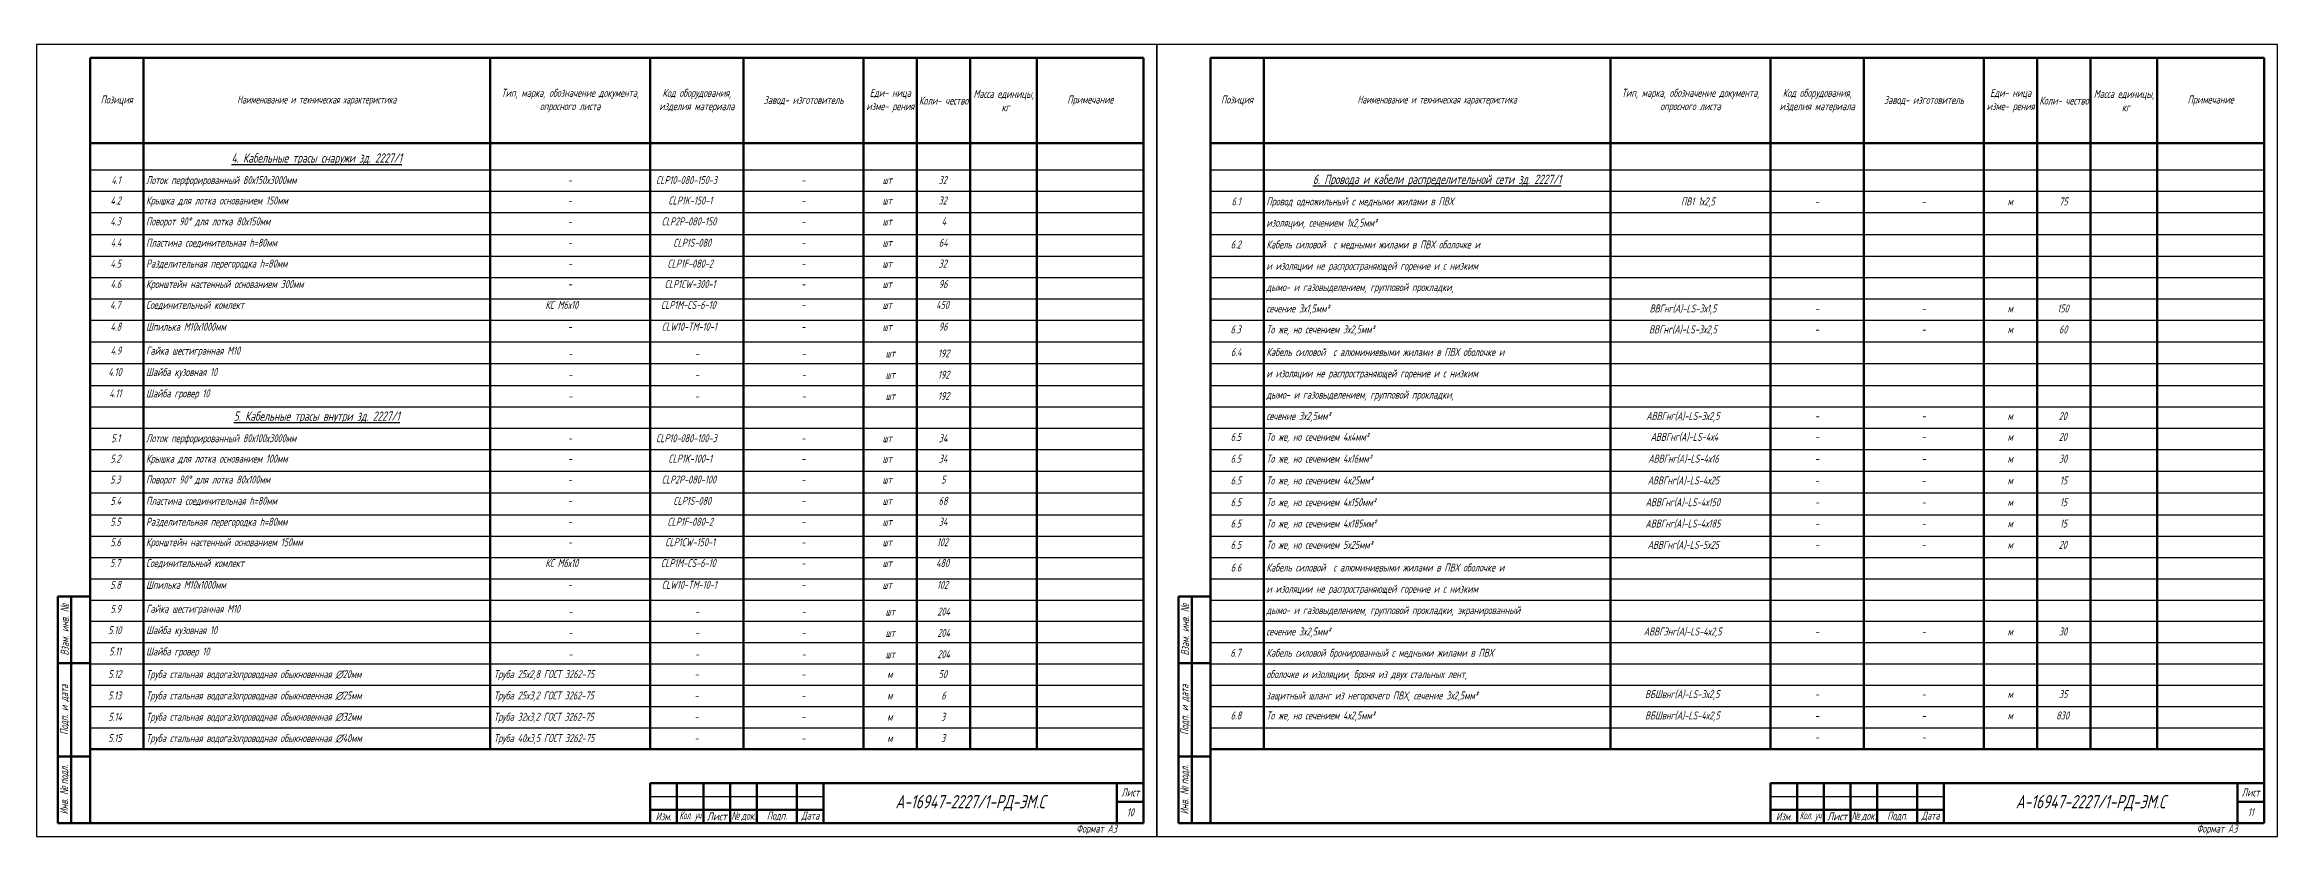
# Model space of a CAD drawing. Header units: millimetres. Extents: x 6735 to 13224, y -12144 to -9633.
# Drawn here: x 10518 to 11355, y -10774 to -10477 of the extents above; entities that cross this region are included whole.
import ezdxf

# ---------------------------------------------------------------- set-up
doc = ezdxf.new("R2010")
doc.units = ezdxf.units.MM
for name, color, linetype, lineweight in [('Рамка толстая', 7, 'Continuous', 60), ('Рамка тонкая', 5, 'Continuous', 25), ('Спецификация', 9, 'Continuous', 25), ('Текст', 2, 'Continuous', 25), ('Штампы', 252, 'Continuous', 25)]:
    doc.layers.add(name, color=color, linetype=linetype, lineweight=lineweight)
doc.styles.add('Simplex', font='simplex.shx', dxfattribs={"width": 0.7, "oblique": 15})

# ---------------------------------------------------------------- blocks, each defined once
blk = doc.blocks.new('A$C64336E77')
at = {"layer": 'Рамка толстая'}
for p, q in [((20, 5), (20, 292)), ((20, 292), (415, 292)), ((415, 292), (415, 5)), ((20, 5), (415, 5))]:
    blk.add_line(p, q, dxfattribs=at)
at = {"layer": 'Рамка тонкая'}
for p, q in [((0, 297), (0, 0)), ((420, 297), (0, 297)), ((420, 0), (420, 297)), ((0, 0), (420, 0))]:
    blk.add_line(p, q, dxfattribs=at)

msp = doc.modelspace()

# ---------------------------------------------------------------- linework, layer by layer
at = {"layer": 'Спецификация', "lineweight": 60}
for p, q in [((10535.10387, -10482.35746), (10930.10387, -10482.35746)), ((10535.10387, -10482.35746), (10535.10387, -10741.69079)), ((10555.10387, -10482.35746), (10555.10387, -10741.69079)), ((10685.10387, -10482.35746), (10685.10387, -10741.69079)), ((10745.10387, -10482.35746), (10745.10387, -10741.69079)), ((10780.10387, -10482.35746), (10780.10387, -10741.69079)), ((10825.10387, -10482.35746), (10825.10387, -10741.69079)), ((10845.10387, -10482.35746), (10845.10387, -10741.69079)), ((10865.10387, -10482.35746), (10865.10387, -10741.69079)), ((10890.10387, -10482.35746), (10890.10387, -10741.69079)), ((10930.10387, -10482.35746), (10930.10387, -10741.69079)), ((10955.10387, -10482.35746), (11350.10387, -10482.35746)), ((10955.10387, -10482.35746), (10955.10387, -10741.69079)), ((10975.10387, -10482.35746), (10975.10387, -10741.69079)), ((11105.10387, -10482.35746), (11105.10387, -10741.69079)), ((11165.10387, -10482.35746), (11165.10387, -10741.69079)), ((11200.10387, -10482.35746), (11200.10387, -10741.69079)), ((11245.10387, -10482.35746), (11245.10387, -10741.69079)), ((11265.10387, -10482.35746), (11265.10387, -10741.69079)), ((11285.10387, -10482.35746), (11285.10387, -10741.69079)), ((11310.10387, -10482.35746), (11310.10387, -10741.69079)), ((11350.10387, -10482.35746), (11350.10387, -10741.69079)), ((10535.10387, -10514.35746), (10930.10387, -10514.35746)), ((10955.10387, -10514.35746), (11350.10387, -10514.35746)), ((10535.10387, -10741.69079), (10930.10387, -10741.69079)), ((10955.10387, -10741.69079), (11350.10387, -10741.69079))]:
    msp.add_line(p, q, dxfattribs=at)
at = {"layer": 'Спецификация', "color": 5}
for p, q in [((10535.10387, -10524.35746), (10930.10387, -10524.35746)), ((10955.10387, -10524.35746), (11350.10387, -10524.35746)), ((10535.10387, -10532.35746), (10930.10387, -10532.35746)), ((10955.10387, -10532.35746), (11350.10387, -10532.35746)), ((10535.10387, -10540.35746), (10930.10387, -10540.35746)), ((10955.10387, -10540.35746), (11350.10387, -10540.35746)), ((10535.10387, -10548.52413), (10930.10387, -10548.52413)), ((10955.10387, -10548.52413), (11350.10387, -10548.52413)), ((10535.10387, -10556.69079), (10930.10387, -10556.69079)), ((10955.10387, -10556.69079), (11350.10387, -10556.69079)), ((10535.10387, -10564.69079), (10930.10387, -10564.69079)), ((10955.10387, -10564.69079), (11350.10387, -10564.69079)), ((10535.10387, -10572.69079), (10930.10387, -10572.69079)), ((10955.10387, -10572.69079), (11350.10387, -10572.69079)), ((10535.10387, -10580.69079), (10930.10387, -10580.69079)), ((10955.10387, -10580.69079), (11350.10387, -10580.69079)), ((10535.10387, -10588.85746), (10930.10387, -10588.85746)), ((10955.10387, -10588.85746), (11350.10387, -10588.85746)), ((10535.10387, -10597.02413), (10930.10387, -10597.02413)), ((10955.10387, -10597.02413), (11350.10387, -10597.02413)), ((10535.10387, -10605.19079), (10930.10387, -10605.19079)), ((10955.10387, -10605.19079), (11350.10387, -10605.19079)), ((10535.10387, -10613.19079), (10930.10387, -10613.19079)), ((10535.10387, -10621.19079), (10930.10387, -10621.19079)), ((10955.10387, -10613.19079), (11350.10387, -10613.19079)), ((10955.10387, -10621.19079), (11350.10387, -10621.19079)), ((10535.10387, -10629.19079), (10930.10387, -10629.19079)), ((10955.10387, -10629.19079), (11350.10387, -10629.19079)), ((10535.10387, -10637.35746), (10930.10387, -10637.35746)), ((10955.10387, -10637.35746), (11350.10387, -10637.35746)), ((10535.10387, -10645.52413), (10930.10387, -10645.52413)), ((10955.10387, -10645.52413), (11350.10387, -10645.52413)), ((10535.10387, -10653.69079), (10930.10387, -10653.69079)), ((10955.10387, -10653.69079), (11350.10387, -10653.69079)), ((10535.10387, -10661.69079), (10930.10387, -10661.69079)), ((10955.10387, -10661.69079), (11350.10387, -10661.69079)), ((10535.10387, -10669.69079), (10930.10387, -10669.69079)), ((10955.10387, -10669.69079), (11350.10387, -10669.69079)), ((10535.10387, -10677.69079), (10930.10387, -10677.69079)), ((10955.10387, -10677.69079), (11350.10387, -10677.69079)), ((10535.10387, -10685.69079), (10930.10387, -10685.69079)), ((10955.10387, -10685.69079), (11350.10387, -10685.69079)), ((10535.10387, -10693.69079), (10930.10387, -10693.69079)), ((10955.10387, -10693.69079), (11350.10387, -10693.69079)), ((10535.10387, -10701.69079), (10930.10387, -10701.69079)), ((10955.10387, -10701.69079), (11350.10387, -10701.69079)), ((10535.10387, -10709.69079), (10930.10387, -10709.69079)), ((10955.10387, -10709.69079), (11350.10387, -10709.69079)), ((10535.10387, -10717.69079), (10930.10387, -10717.69079)), ((10955.10387, -10717.69079), (11350.10387, -10717.69079)), ((10535.10387, -10725.69079), (10930.10387, -10725.69079)), ((10955.10387, -10725.69079), (11350.10387, -10725.69079)), ((10535.10387, -10733.69079), (10930.10387, -10733.69079)), ((10955.10387, -10733.69079), (11350.10387, -10733.69079))]:
    msp.add_line(p, q, dxfattribs=at)
at = {"layer": 'Штампы', "lineweight": 60}
for p, q in [((10523.10387, -10769.35746), (10523.10387, -10684.35746)), ((10523.10387, -10684.35746), (10535.10387, -10684.35746)), ((10528.10387, -10769.35746), (10528.10387, -10684.35746)), ((10535.10387, -10769.35746), (10535.10387, -10684.35746)), ((10943.10387, -10769.35746), (10943.10387, -10684.35746)), ((10943.10387, -10684.35746), (10955.10387, -10684.35746)), ((10948.10387, -10769.35746), (10948.10387, -10684.35746)), ((10955.10387, -10769.35746), (10955.10387, -10684.35746)), ((10523.10387, -10709.35746), (10535.10387, -10709.35746)), ((10943.10387, -10709.35746), (10955.10387, -10709.35746)), ((10523.10387, -10744.35746), (10535.10387, -10744.35746)), ((10943.10387, -10744.35746), (10955.10387, -10744.35746)), ((10745.10387, -10754.35746), (10930.10387, -10754.35746)), ((10745.10387, -10754.35746), (10745.10387, -10769.35746)), ((10755.10387, -10754.35746), (10755.10387, -10769.35746)), ((10765.10387, -10754.35746), (10765.10387, -10769.35746)), ((10775.10387, -10754.35746), (10775.10387, -10769.35746)), ((10785.10387, -10754.35746), (10785.10387, -10769.35746)), ((10800.10387, -10754.35746), (10800.10387, -10769.35746)), ((10810.10387, -10754.35746), (10810.10387, -10769.35746)), ((10920.10387, -10754.35746), (10920.10387, -10769.35746)), ((10930.10387, -10754.35746), (10930.10387, -10769.35746)), ((11165.10387, -10754.35746), (11350.10387, -10754.35746)), ((11165.10387, -10754.35746), (11165.10387, -10769.35746)), ((11175.10387, -10754.35746), (11175.10387, -10769.35746)), ((11185.10387, -10754.35746), (11185.10387, -10769.35746)), ((11195.10387, -10754.35746), (11195.10387, -10769.35746)), ((11205.10387, -10754.35746), (11205.10387, -10769.35746)), ((11220.10387, -10754.35746), (11220.10387, -10769.35746)), ((11230.10387, -10754.35746), (11230.10387, -10769.35746)), ((11340.10387, -10754.35746), (11340.10387, -10769.35746)), ((11350.10387, -10754.35746), (11350.10387, -10769.35746)), ((10920.10387, -10761.35746), (10930.10387, -10761.35746)), ((11340.10387, -10761.35746), (11350.10387, -10761.35746)), ((10523.10387, -10769.35746), (10535.10387, -10769.35746)), ((10745.10387, -10764.35746), (10810.10387, -10764.35746)), ((10745.10387, -10769.35746), (10930.10387, -10769.35746)), ((10943.10387, -10769.35746), (10955.10387, -10769.35746)), ((11165.10387, -10764.35746), (11230.10387, -10764.35746)), ((11165.10387, -10769.35746), (11350.10387, -10769.35746))]:
    msp.add_line(p, q, dxfattribs=at)
at = {"layer": 'Штампы', "color": 5, "lineweight": 25}
for p, q in [((10745.10387, -10759.35746), (10810.10387, -10759.35746)), ((11165.10387, -10759.35746), (11230.10387, -10759.35746))]:
    msp.add_line(p, q, dxfattribs=at)
at = {"layer": 'Штампы', "color": 8, "lineweight": 0}
for p, q in [((10745.10387, -10774.35746), (10930.10387, -10774.35746)), ((11165.10387, -10774.35746), (11350.10387, -10774.35746))]:
    msp.add_line(p, q, dxfattribs=at)

# ---------------------------------------------------------------- block references
for p in [(10515.10389, -10774.35745), (10935.10389, -10774.35745)]:
    msp.add_blockref('A$C64336E77', p)

# ---------------------------------------------------------------- texts
at = {"layer": 'Спецификация', "color": 2, "attachment_point": 5, "style": 'Simplex'}
for s, insert, char_height, width in [('{\\C2;Тип, марка, обозначение документа, опросного листа}', (10715.10387, -10498.35746), 3, 60), ('{\\C2;Код оборудования, изделия материала}', (10762.60387, -10498.35746), 3, 35), ('{\\C2;Еди- ница изме- рения}', (10835.10387, -10498.35746), 3, 20), ('{\\C2;Масса единицы,  кг}', (10877.60387, -10498.35746), 3, 25), ('{\\C2;Тип, марка, обозначение документа, опросного листа}', (11135.10387, -10498.35746), 3, 60), ('{\\C2;Код оборудования, изделия материала}', (11182.60387, -10498.35746), 3, 35), ('{\\C2;Еди- ница изме- рения}', (11255.10387, -10498.35746), 3, 20), ('{\\C2;Масса единицы,  кг}', (11297.60387, -10498.35746), 3, 25), ('{\\C2;Позиция}', (10545.10387, -10498.35746), 3, 20), ('{\\Fgost|c204;\\Q15;\\C2;Наименование и техническая характеристика}', (10620.10387, -10498.35746), 3, 130), ('{\\C2;Завод- изготовитель}', (10802.60387, -10498.35746), 3, 45), ('{\\C2;Коли- чество}', (10855.10387, -10498.35746), 3, 20), ('{\\C2;Примечание}', (10910.10387, -10498.35746), 3, 40), ('{\\C2;Позиция}', (10965.10387, -10498.35746), 3, 20), ('{\\Fgost|c204;\\Q15;\\C2;Наименование и техническая характеристика}', (11040.10387, -10498.35746), 3, 130), ('{\\C2;Завод- изготовитель}', (11222.60387, -10498.35746), 3, 45), ('{\\C2;Коли- чество}', (11275.10387, -10498.35746), 3, 20), ('{\\C2;Примечание}', (11330.10387, -10498.35746), 3, 40), ('{\\L4. Кабельные трасы снаружи зд. 2227/1}', (10620.10387, -10520.35746), 3.5, 126), ('{\\L6. Провода и кабели распределительной сети зд. 2227/1}', (11040.10387, -10528.35746), 3.5, 126), ('-', (10715.10387, -10593.19079), 3, 60), ('-', (10762.60387, -10593.19079), 3, 35), ('-', (10802.60387, -10593.19079), 3, 45), ('шт', (10835.10387, -10593.19079), 3, 20), ('192', (10855.10387, -10593.19079), 3, 20), ('-', (10715.10387, -10601.19079), 3, 60), ('-', (10762.60387, -10601.19079), 3, 35), ('-', (10802.60387, -10601.19079), 3, 45), ('шт', (10835.10387, -10601.19079), 3, 20), ('192', (10855.10387, -10601.19079), 3, 20), ('-', (10715.10387, -10609.19079), 3, 60), ('-', (10762.60387, -10609.19079), 3, 35), ('-', (10802.60387, -10609.19079), 3, 45), ('шт', (10835.10387, -10609.19079), 3, 20), ('192', (10855.10387, -10609.19079), 3, 20), ('{\\L5. Кабельные трасы внутри зд. 2227/1}', (10620.10387, -10617.19079), 3.5, 126), ('-', (10715.10387, -10690.02413), 3, 60), ('-', (10762.60387, -10690.02413), 3, 35), ('-', (10802.60387, -10690.02413), 3, 45), ('шт', (10835.10387, -10690.02413), 3, 20), ('204', (10855.10387, -10690.02413), 3, 20), ('204', (10855.10387, -10698.02413), 3, 20), ('-', (10715.10387, -10698.02413), 3, 60), ('-', (10762.60387, -10698.02413), 3, 35), ('-', (10802.60387, -10698.02413), 3, 45), ('шт', (10835.10387, -10698.02413), 3, 20), ('204', (10855.10387, -10706.02413), 3, 20), ('-', (10715.10387, -10706.02413), 3, 60), ('-', (10762.60387, -10706.02413), 3, 35), ('-', (10802.60387, -10706.02413), 3, 45), ('шт', (10835.10387, -10706.02413), 3, 20)]:
    msp.add_mtext(s, dxfattribs=dict(at, insert=insert, char_height=char_height, width=width))
at = {"layer": 'Текст', "char_height": 3, "attachment_point": 1, "style": 'Simplex'}
for s, width, heights, insert in [('\\pi7.98205;4.1', 20, [0], (10535.10387, -10526.66872)), ('Лоток перфорированный 80х150х3000мм', 129, [0], (10556.10387, -10526.66872)), ('\\pi29.1;-', 60, [0], (10685.10387, -10526.66872)), ('\\pi2.14377;CLP10-080-150-3', 35, [0], (10745.10387, -10526.66872)), ('\\pi21.6;-', 45, [0], (10780.10387, -10526.66872)), ('\\pi7.0965;шт', 20, [3.5], (10825.10387, -10526.66872)), ('\\pi8.10119;32', 20, [3.5], (10845.10387, -10526.66872)), ('\\pi7.65861;4.2', 20, [0], (10535.10387, -10534.33539)), ('Крышка для лотка основанием 150мм', 129, [0], (10556.10387, -10534.33539)), ('\\pi29.1;-', 60, [0], (10685.10387, -10534.33539)), ('\\pi6.79377;CLP1K-150-1', 35, [0], (10745.10387, -10534.33539)), ('\\pi21.6;-', 45, [0], (10780.10387, -10534.33539)), ('\\pi7.0965;шт', 20, [3.5], (10825.10387, -10534.33539)), ('\\pi8.10119;32', 20, [3.5], (10845.10387, -10534.33539)), ('\\pi7.95549;6.1', 20, [0], (10955.10387, -10534.66872)), ('Провод одножильный с медными жилами в ПВХ', 129, [0], (10976.10387, -10534.66872)), ('\\pi26.4279;ПВ1 1х2,5', 60, [0], (11105.10387, -10534.66872)), ('\\pi16.6;-', 35, [0], (11165.10387, -10534.66872)), ('\\pi21.6;-', 45, [0], (11200.10387, -10534.66872)), ('\\pi8.8437;м', 20, [3.5], (11245.10387, -10534.66872)), ('\\pi8.19808;75', 20, [3.5], (11265.10387, -10534.66872)), ('\\pi7.58205;4.3', 20, [0], (10535.10387, -10542.16872)), ('Поворот 90° для лотка 80х150мм', 129, [0], (10556.10387, -10542.16872)), ('\\pi29.1;-', 60, [0], (10685.10387, -10542.16872)), ('\\pi4.27033;CLP2P-080-150', 35, [0], (10745.10387, -10542.16872)), ('\\pi21.6;-', 45, [0], (10780.10387, -10542.16872)), ('\\pi7.0965;шт', 20, [3.5], (10825.10387, -10542.16872)), ('\\pi9.23205;4', 20, [3.5], (10845.10387, -10542.16872)), ('изоляции, сечением 1х2,5мм²', 129, [0], (10976.10387, -10542.66872)), ('\\pi7.73205;4.4', 20, [0], (10535.10387, -10550.16872)), ('Пластина соединительная h=80мм', 129, [0], (10556.10387, -10550.16872)), ('\\pi29.1;-', 60, [0], (10685.10387, -10550.16872)), ('\\pi8.62033;CLP1S-080', 35, [0], (10745.10387, -10550.16872)), ('\\pi21.6;-', 45, [0], (10780.10387, -10550.16872)), ('\\pi7.0965;шт', 20, [3.5], (10825.10387, -10550.16872)), ('\\pi8.20549;64', 20, [3.5], (10845.10387, -10550.16872)), ('\\pi7.63205;6.2', 20, [0], (10955.10387, -10550.83539)), ('Кабель силовой  с медными жилами в ПВХ оболочке и ', 129, [0], (10976.10387, -10550.83539)), ('\\pi7.63205;4.5', 20, [0], (10535.10387, -10558.00205)), ('Разделительная перегородка h=80мм', 129, [0], (10556.10387, -10558.00205)), ('\\pi29.1;-', 60, [0], (10685.10387, -10558.00205)), ('\\pi6.42033;CLP1F-080-2', 35, [0], (10745.10387, -10558.00205)), ('\\pi21.6;-', 45, [0], (10780.10387, -10558.00205)), ('\\pi7.0965;шт', 20, [3.5], (10825.10387, -10558.00205)), ('\\pi8.10119;32', 20, [3.5], (10845.10387, -10558.00205)), ('и изоляции не распространяющей горение и с низким ', 129, [0], (10976.10387, -10558.83539)), ('\\pi7.68947;4.6', 20, [0], (10535.10387, -10565.66872)), ('Кронштейн настенный основанием 300мм', 129, [0], (10556.10387, -10565.66872)), ('\\pi29.1;-', 60, [0], (10685.10387, -10565.66872)), ('\\pi5.39377;CLP1CW-300-1', 35, [0], (10745.10387, -10565.66872)), ('\\pi21.6;-', 45, [0], (10780.10387, -10565.66872)), ('\\pi7.0965;шт', 20, [3.5], (10825.10387, -10565.66872)), ('\\pi8.16291;96', 20, [3.5], (10845.10387, -10565.66872)), ('дымо- и газовыделением, групповой прокладки,', 129, [0], (10976.10387, -10566.83539)), ('\\pi7.53205;4.7', 20, [0], (10535.10387, -10573.50205)), ('Соединительный комлект', 129, [0], (10556.10387, -10573.50205)), ('\\pi20.666;КС М6х10', 60, [0], (10685.10387, -10573.50205)), ('\\pi3.97033;CLP1M-CS-6-10', 35, [0], (10745.10387, -10573.50205)), ('\\pi21.6;-', 45, [0], (10780.10387, -10573.50205)), ('\\pi7.0965;шт', 20, [3.5], (10825.10387, -10573.50205)), ('\\pi7.15861;450', 20, [3.5], (10845.10387, -10573.50205)), ('сечение 3х1,5мм²', 129, [0], (10976.10387, -10574.83539)), ('\\pi14.64808;ВВГнг(А)-LS-3х1,5', 60, [0], (11105.10387, -10574.83539)), ('\\pi16.6;-', 35, [0], (11165.10387, -10574.83539)), ('\\pi21.6;-', 45, [0], (11200.10387, -10574.83539)), ('\\pi8.8437;м', 20, [3.5], (11245.10387, -10574.83539)), ('\\pi7.47463;150', 20, [3.5], (11265.10387, -10574.83539)), ('\\pi7.63947;4.8', 20, [0], (10535.10387, -10581.66872)), ('Шпилька М10х1000мм', 129, [0], (10556.10387, -10581.66872)), ('\\pi29.1;-', 60, [0], (10685.10387, -10581.66872)), ('\\pi4.29377;CLW10-TM-10-1', 35, [0], (10745.10387, -10581.66872)), ('\\pi21.6;-', 45, [0], (10780.10387, -10581.66872)), ('\\pi7.0965;шт', 20, [3.5], (10825.10387, -10581.66872)), ('\\pi8.16291;96', 20, [3.5], (10845.10387, -10581.66872)), ('\\pi7.55549;6.3', 20, [0], (10955.10387, -10582.66872)), ('То же, но сечением 3х2,5мм²', 129, [0], (10976.10387, -10582.66872)), ('\\pi14.44808;ВВГнг(А)-LS-3х2,5', 60, [0], (11105.10387, -10582.66872)), ('\\pi16.6;-', 35, [0], (11165.10387, -10582.66872)), ('\\pi21.6;-', 45, [0], (11200.10387, -10582.66872)), ('\\pi8.8437;м', 20, [3.5], (11245.10387, -10582.66872)), ('\\pi8.13205;60', 20, [3.5], (11265.10387, -10582.66872)), ('\\pi7.68947;4.9', 20, [0], (10535.10387, -10590.66872)), ('{\\W0.7;Гайка шестигранная М10}', 129, [0], (10556.10387, -10590.66872)), ('\\pi7.70549;6.4', 20, [0], (10955.10387, -10591.16872)), ('Кабель силовой  с алюминиевыми жилами в ПВХ оболочке и ', 129, [0], (10976.10387, -10591.16872)), ('\\pi6.85861;4.10', 20, [0], (10535.10387, -10598.66872)), ('{\\W0.7;Шайба кузовная 10}', 129, [0], (10556.10387, -10598.66872)), ('и изоляции не распространяющей горение и с низким ', 129, [0], (10976.10387, -10599.16872)), ('\\pi7.18205;4.11', 20, [0], (10535.10387, -10606.66872)), ('{\\W0.7;Шайба гровер 10}', 129, [4.375], (10556.10387, -10606.66872)), ('дымо- и газовыделением, групповой прокладки,', 129, [0], (10976.10387, -10607.16872)), ('сечение 3х2,5мм²', 129, [0], (10976.10387, -10615.16872)), ('\\pi13.39808;АВВГнг(А)-LS-3х2,5', 60, [0], (11105.10387, -10615.16872)), ('\\pi16.6;-', 35, [0], (11165.10387, -10615.16872)), ('\\pi21.6;-', 45, [0], (11200.10387, -10615.16872)), ('\\pi8.8437;м', 20, [3.5], (11245.10387, -10615.16872)), ('\\pi8.02463;20', 20, [3.5], (11265.10387, -10615.16872)), ('\\pi7.92463;5.1', 20, [0], (10535.10387, -10623.50205)), ('Лоток перфорированный 80х100х3000мм', 129, [0], (10556.10387, -10623.50205)), ('\\pi29.1;-', 60, [0], (10685.10387, -10623.50205)), ('\\pi2.14377;CLP10-080-100-3', 35, [0], (10745.10387, -10623.50205)), ('\\pi21.6;-', 45, [0], (10780.10387, -10623.50205)), ('\\pi7.0965;шт', 20, [3.5], (10825.10387, -10623.50205)), ('\\pi8.17463;34', 20, [3.5], (10845.10387, -10623.50205)), ('\\pi7.60549;6.5', 20, [0], (10955.10387, -10623.00205)), ('То же, но сечением 4х4мм²', 129, [0], (10976.10387, -10623.00205)), ('\\pi14.99808;АВВГнг(А)-LS-4х4', 60, [0], (11105.10387, -10623.00205)), ('\\pi16.6;-', 35, [0], (11165.10387, -10623.00205)), ('\\pi21.6;-', 45, [0], (11200.10387, -10623.00205)), ('\\pi8.8437;м', 20, [3.5], (11245.10387, -10623.00205)), ('\\pi8.02463;20', 20, [3.5], (11265.10387, -10623.00205)), ('\\pi7.60119;5.2', 20, [0], (10535.10387, -10631.16872)), ('Крышка для лотка основанием 100мм', 129, [0], (10556.10387, -10631.16872)), ('\\pi29.1;-', 60, [0], (10685.10387, -10631.16872)), ('\\pi6.79377;CLP1K-100-1', 35, [0], (10745.10387, -10631.16872)), ('\\pi21.6;-', 45, [0], (10780.10387, -10631.16872)), ('\\pi7.0965;шт', 20, [3.5], (10825.10387, -10631.16872)), ('\\pi8.17463;34', 20, [3.5], (10845.10387, -10631.16872)), ('\\pi7.60549;6.5', 20, [0], (10955.10387, -10631.16872)), ('То же, но сечением 4х16мм²', 129, [0], (10976.10387, -10631.16872)), ('\\pi14.15549;АВВГнг(А)-LS-4х16', 60, [0], (11105.10387, -10631.16872)), ('\\pi16.6;-', 35, [0], (11165.10387, -10631.16872)), ('\\pi21.6;-', 45, [0], (11200.10387, -10631.16872)), ('\\pi8.8437;м', 20, [3.5], (11245.10387, -10631.16872)), ('\\pi8.10119;30', 20, [3.5], (11265.10387, -10631.16872)), ('\\pi7.52463;5.3', 20, [0], (10535.10387, -10639.00205)), ('Поворот 90° для лотка 80х100мм', 129, [0], (10556.10387, -10639.00205)), ('\\pi29.1;-', 60, [0], (10685.10387, -10639.00205)), ('\\pi4.27033;CLP2P-080-100', 35, [0], (10745.10387, -10639.00205)), ('\\pi21.6;-', 45, [0], (10780.10387, -10639.00205)), ('\\pi7.0965;шт', 20, [3.5], (10825.10387, -10639.00205)), ('\\pi9.07463;5', 20, [3.5], (10845.10387, -10639.00205)), ('\\pi7.60549;6.5', 20, [0], (10955.10387, -10639.33539)), ('То же, но сечением 4х25мм²', 129, [0], (10976.10387, -10639.33539)), ('\\pi13.89808;АВВГнг(А)-LS-4х25', 60, [0], (11105.10387, -10639.33539)), ('\\pi16.6;-', 35, [0], (11165.10387, -10639.33539)), ('\\pi21.6;-', 45, [0], (11200.10387, -10639.33539)), ('\\pi8.8437;м', 20, [3.5], (11245.10387, -10639.33539)), ('\\pi8.44808;15', 20, [3.5], (11265.10387, -10639.33539)), ('\\pi7.57463;5.5', 20, [0], (10535.10387, -10654.83539)), ('\\pi7.67463;5.4', 20, [0], (10535.10387, -10647.00205)), ('Разделительная перегородка h=80мм', 129, [0], (10556.10387, -10654.83539)), ('Пластина соединительная h=80мм', 129, [0], (10556.10387, -10647.00205)), ('\\pi29.1;-', 60, [0], (10685.10387, -10647.00205)), ('\\pi6.42033;CLP1F-080-2', 35, [0], (10745.10387, -10654.83539)), ('\\pi8.62033;CLP1S-080', 35, [0], (10745.10387, -10647.00205)), ('\\pi21.6;-', 45, [0], (10780.10387, -10647.00205)), ('\\pi7.0965;шт', 20, [3.5], (10825.10387, -10647.00205)), ('\\pi8.17463;34', 20, [3.5], (10845.10387, -10654.83539)), ('\\pi8.11291;68', 20, [3.5], (10845.10387, -10647.00205)), ('\\pi7.60549;6.5', 20, [0], (10955.10387, -10647.50205)), ('То же, но сечением 4х150мм²', 129, [0], (10976.10387, -10647.50205)), ('\\pi13.12463;АВВГнг(А)-LS-4х150', 60, [0], (11105.10387, -10647.50205)), ('\\pi16.6;-', 35, [0], (11165.10387, -10647.50205)), ('\\pi21.6;-', 45, [0], (11200.10387, -10647.50205)), ('\\pi8.8437;м', 20, [3.5], (11245.10387, -10647.50205)), ('\\pi8.44808;15', 20, [3.5], (11265.10387, -10647.50205)), ('\\pi7.63205;5.6', 20, [0], (10535.10387, -10662.50205)), ('Кронштейн настенный основанием 150мм', 129, [0], (10556.10387, -10662.50205)), ('\\pi29.1;-', 60, [0], (10685.10387, -10654.83539)), ('\\pi5.59377;CLP1CW-150-1', 35, [0], (10745.10387, -10662.50205)), ('\\pi21.6;-', 45, [0], (10780.10387, -10654.83539)), ('\\pi7.0965;шт', 20, [3.5], (10825.10387, -10654.83539)), ('\\pi7.47463;102', 20, [3.5], (10845.10387, -10662.50205)), ('\\pi7.60549;6.5', 20, [0], (10955.10387, -10655.50205)), ('То же, но сечением 4х185мм²', 129, [0], (10976.10387, -10655.50205)), ('\\pi13.09808;АВВГнг(А)-LS-4х185', 60, [0], (11105.10387, -10655.50205)), ('\\pi13.89808;АВВГнг(А)-LS-5х25', 60, [0], (11105.10387, -10663.50205)), ('\\pi16.6;-', 35, [0], (11165.10387, -10655.50205)), ('\\pi21.6;-', 45, [0], (11200.10387, -10655.50205)), ('\\pi8.8437;м', 20, [3.5], (11245.10387, -10655.50205)), ('\\pi8.44808;15', 20, [3.5], (11265.10387, -10655.50205)), ('\\pi7.47463;5.7', 20, [0], (10535.10387, -10670.33539)), ('Соединительный комлект', 129, [0], (10556.10387, -10670.33539)), ('\\pi20.666;КС М6х10', 60, [0], (10685.10387, -10670.33539)), ('\\pi29.1;-', 60, [0], (10685.10387, -10662.50205)), ('\\pi3.97033;CLP1M-CS-6-10', 35, [0], (10745.10387, -10670.33539)), ('\\pi21.6;-', 45, [0], (10780.10387, -10662.50205)), ('\\pi7.0965;шт', 20, [3.5], (10825.10387, -10662.50205)), ('\\pi7.0965;шт', 20, [3.5], (10825.10387, -10670.33539)), ('\\pi7.15861;480', 20, [3.5], (10845.10387, -10670.33539)), ('\\pi7.60549;6.5', 20, [0], (10955.10387, -10663.50205)), ('То же, но сечением 5х25мм²', 129, [0], (10976.10387, -10663.50205)), ('\\pi16.6;-', 35, [0], (11165.10387, -10663.50205)), ('\\pi21.6;-', 45, [0], (11200.10387, -10663.50205)), ('\\pi8.8437;м', 20, [3.5], (11245.10387, -10663.50205)), ('\\pi8.02463;20', 20, [3.5], (11265.10387, -10663.50205)), ('\\pi7.58205;5.8', 20, [0], (10535.10387, -10678.50205)), ('Шпилька М10х1000мм', 129, [0], (10556.10387, -10678.50205)), ('\\pi4.29377;CLW10-TM-10-1', 35, [0], (10745.10387, -10678.50205)), ('\\pi21.6;-', 45, [0], (10780.10387, -10670.33539)), ('\\pi7.0965;шт', 20, [3.5], (10825.10387, -10678.50205)), ('\\pi7.47463;102', 20, [3.5], (10845.10387, -10678.50205)), ('\\pi7.66291;6.6', 20, [0], (10955.10387, -10672.00205)), ('и изоляции не распространяющей горение и с низким ', 129, [0], (10976.10387, -10680.00205)), ('Кабель силовой  с алюминиевыми жилами в ПВХ оболочке и ', 129, [0], (10976.10387, -10672.00205)), ('\\pi7.63205;5.9', 20, [0], (10535.10387, -10687.50205)), ('{\\W0.7;Гайка шестигранная М10}', 129, [0], (10556.10387, -10687.50205)), ('\\pi29.1;-', 60, [0], (10685.10387, -10678.50205)), ('\\pi21.6;-', 45, [0], (10780.10387, -10678.50205)), ('дымо- и газовыделением, групповой прокладки, экранированный ', 129, [0], (10976.10387, -10688.00205)), ('\\pi6.80119;5.10', 20, [0], (10535.10387, -10695.50205)), ('{\\W0.7;Шайба кузовная 10}', 129, [0], (10556.10387, -10695.50205)), ('сечение 3х2,5мм²', 129, [0], (10976.10387, -10696.00205)), ('\\pi12.44808;АВВГЭнг(А)-LS-4х2,5', 60, [0], (11105.10387, -10696.00205)), ('\\pi8.10119;30', 20, [3.5], (11265.10387, -10696.00205)), ('\\pi7.12463;5.11', 20, [0], (10535.10387, -10703.50205)), ('{\\W0.7;Шайба гровер 10}', 129, [4.375], (10556.10387, -10703.50205)), ('\\pi7.50549;6.7', 20, [0], (10955.10387, -10704.00205)), ('Кабель силовой бронированный с медными жилами в ПВХ  ', 129, [0], (10976.10387, -10704.00205)), ('\\pi16.6;-', 35, [0], (11165.10387, -10696.00205)), ('\\pi21.6;-', 45, [0], (11200.10387, -10696.00205)), ('\\pi8.8437;м', 20, [3.5], (11245.10387, -10696.00205)), ('\\pi6.80119;5.12', 20, [0], (10535.10387, -10712.00205)), ('Труба стальная водогазопроводная обыкновенная ∅20мм', 129, [0], (10556.10387, -10712.00205)), ('\\pi1.3875;Труба 25х2,8 ГОСТ 3262-75', 60, [0], (10685.10387, -10712.00205)), ('\\pi8.8437;м', 20, [3.5], (10825.10387, -10712.00205)), ('\\pi8.10119;50', 20, [3.5], (10845.10387, -10712.00205)), ('оболочке и изоляции, броня из двух стальных лент, ', 129, [0], (10976.10387, -10712.00205)), ('\\pi6.72463;5.13', 20, [0], (10535.10387, -10720.00205)), ('Труба стальная водогазопроводная обыкновенная ∅25мм', 129, [0], (10556.10387, -10720.00205)), ('\\pi1.3875;Труба 25х3,2 ГОСТ 3262-75', 60, [0], (10685.10387, -10720.00205)), ('\\pi16.6;-', 35, [0], (10745.10387, -10712.00205)), ('\\pi16.6;-', 35, [0], (10745.10387, -10720.00205)), ('\\pi21.6;-', 45, [0], (10780.10387, -10712.00205)), ('\\pi21.6;-', 45, [0], (10780.10387, -10720.00205)), ('\\pi8.8437;м', 20, [3.5], (10825.10387, -10720.00205)), ('\\pi9.16291;6', 20, [3.5], (10845.10387, -10720.00205)), ('защитный шланг из негорючего ПВХ, сечение 3х2,5мм²', 129, [0], (10976.10387, -10720.00205)), ('\\pi12.94808;ВБШвнг(А)-LS-3х2,5', 60, [0], (11105.10387, -10719.50205)), ('\\pi16.6;-', 35, [0], (11165.10387, -10719.50205)), ('\\pi21.6;-', 45, [0], (11200.10387, -10719.50205)), ('\\pi8.8437;м', 20, [3.5], (11245.10387, -10719.50205)), ('\\pi8.07463;35', 20, [3.5], (11265.10387, -10719.50205)), ('\\pi6.87463;5.14', 20, [0], (10535.10387, -10728.00205)), ('Труба стальная водогазопроводная обыкновенная ∅32мм', 129, [0], (10556.10387, -10728.00205)), ('\\pi1.3875;Труба 32х3,2 ГОСТ 3262-75', 60, [0], (10685.10387, -10728.00205)), ('\\pi16.6;-', 35, [0], (10745.10387, -10728.00205)), ('\\pi21.6;-', 45, [0], (10780.10387, -10728.00205)), ('\\pi8.8437;м', 20, [3.5], (10825.10387, -10728.00205)), ('\\pi9.02463;3', 20, [3.5], (10845.10387, -10728.00205)), ('\\pi7.61291;6.8', 20, [0], (10955.10387, -10727.50205)), ('То же, но сечением 4х2,5мм²', 129, [0], (10976.10387, -10727.50205)), ('\\pi12.94808;ВБШвнг(А)-LS-4х2,5', 60, [0], (11105.10387, -10727.50205)), ('\\pi16.6;-', 35, [0], (11165.10387, -10727.50205)), ('\\pi16.6;-', 35, [0], (11165.10387, -10727.66872)), ('\\pi21.6;-', 45, [0], (11200.10387, -10727.50205)), ('\\pi21.6;-', 45, [0], (11200.10387, -10727.66872)), ('\\pi8.8437;м', 20, [3.5], (11245.10387, -10727.50205)), ('\\pi7.10119;830', 20, [3.5], (11265.10387, -10727.50205)), ('\\pi6.77463;5.15', 20, [0], (10535.10387, -10736.00205)), ('Труба стальная водогазопроводная обыкновенная ∅40мм', 129, [0], (10556.10387, -10736.00205)), ('\\pi1.3875;Труба 40х3,5 ГОСТ 3262-75', 60, [0], (10685.10387, -10736.00205)), ('\\pi16.6;-', 35, [0], (10745.10387, -10736.00205)), ('\\pi21.6;-', 45, [0], (10780.10387, -10736.00205)), ('\\pi8.8437;м', 20, [3.5], (10825.10387, -10736.00205)), ('\\pi9.02463;3', 20, [3.5], (10845.10387, -10736.00205)), ('\\pi16.6;-', 35, [0], (11165.10387, -10735.66872)), ('\\pi21.6;-', 45, [0], (11200.10387, -10735.66872))]:
    msp.add_mtext_dynamic_manual_height_columns(s, width=width, gutter_width=12.5, heights=heights, dxfattribs=dict(at, insert=insert))
at = {"layer": 'Штампы', "color": 2, "char_height": 3, "attachment_point": 5, "rotation": 90, "style": 'Simplex'}
for s, insert, width in [('Взам. инв. {\\fArial|b0|i0|c204|p34;№}', (10525.60387, -10696.85746), 25), ('Взам. инв. {\\fArial|b0|i0|c204|p34;№}', (10945.60387, -10696.85746), 25), ('Подп. и дата', (10525.60387, -10726.85746), 35), ('Подп. и дата', (10945.60387, -10726.85746), 35), ('Инв. {\\fArial|b0|i0|c204|p34;№ }подл.', (10525.60387, -10756.85746), 25), ('Инв. {\\fArial|b0|i0|c204|p34;№ }подл.', (10945.60387, -10756.85746), 25)]:
    msp.add_mtext(s, dxfattribs=dict(at, insert=insert, width=width))
at = {"layer": 'Штампы', "color": 2, "style": 'Simplex'}
for s, insert, char_height, width, attachment_point in [('А-16947-2227/1-РД-ЭМ.С', (10865.10387, -10761.85746), 5, 110, 5), ('{\\W0.7;Лист}', (10925.10387, -10757.85746), 3, 10, 5), ('А-16947-2227/1-РД-ЭМ.С', (11285.10387, -10761.85746), 5, 110, 5), ('{\\W0.7;Лист}', (11345.10387, -10757.85746), 3, 10, 5), ('Изм.', (10750.10387, -10766.85746), 3, 10, 5), ('{\\W0.5;Кол. уч}', (10760.10387, -10766.85746), 3, 10, 5), ('{\\W0.8;Лист}', (10770.10387, -10766.85746), 3, 10, 5), ('{\\fArial|b0|i0|c204|p34;\\W0.6;№ \\Fsimplex|c204;док.}', (10780.10387, -10766.85746), 3, 10, 5), ('Подп.', (10792.60387, -10766.85746), 3, 15, 5), ('{\\W0.7;Дата}', (10805.10387, -10766.85746), 3, 10, 5), ('Формат А3', (10920.10387, -10771.85746), 3, 165, 6), ('10', (10925.10387, -10765.35746), 3, 10, 5), ('Изм.', (11170.10387, -10766.85746), 3, 10, 5), ('{\\W0.5;Кол. уч}', (11180.10387, -10766.85746), 3, 10, 5), ('{\\W0.8;Лист}', (11190.10387, -10766.85746), 3, 10, 5), ('{\\fArial|b0|i0|c204|p34;\\W0.6;№ \\Fsimplex|c204;док.}', (11200.10387, -10766.85746), 3, 10, 5), ('Подп.', (11212.60387, -10766.85746), 3, 15, 5), ('{\\W0.7;Дата}', (11225.10387, -10766.85746), 3, 10, 5), ('Формат А3', (11340.10387, -10771.85746), 3, 165, 6), ('11', (11345.10387, -10765.35746), 3, 10, 5)]:
    msp.add_mtext(s, dxfattribs=dict(at, insert=insert, char_height=char_height, width=width, attachment_point=attachment_point))

doc.saveas('drawing.dxf')
